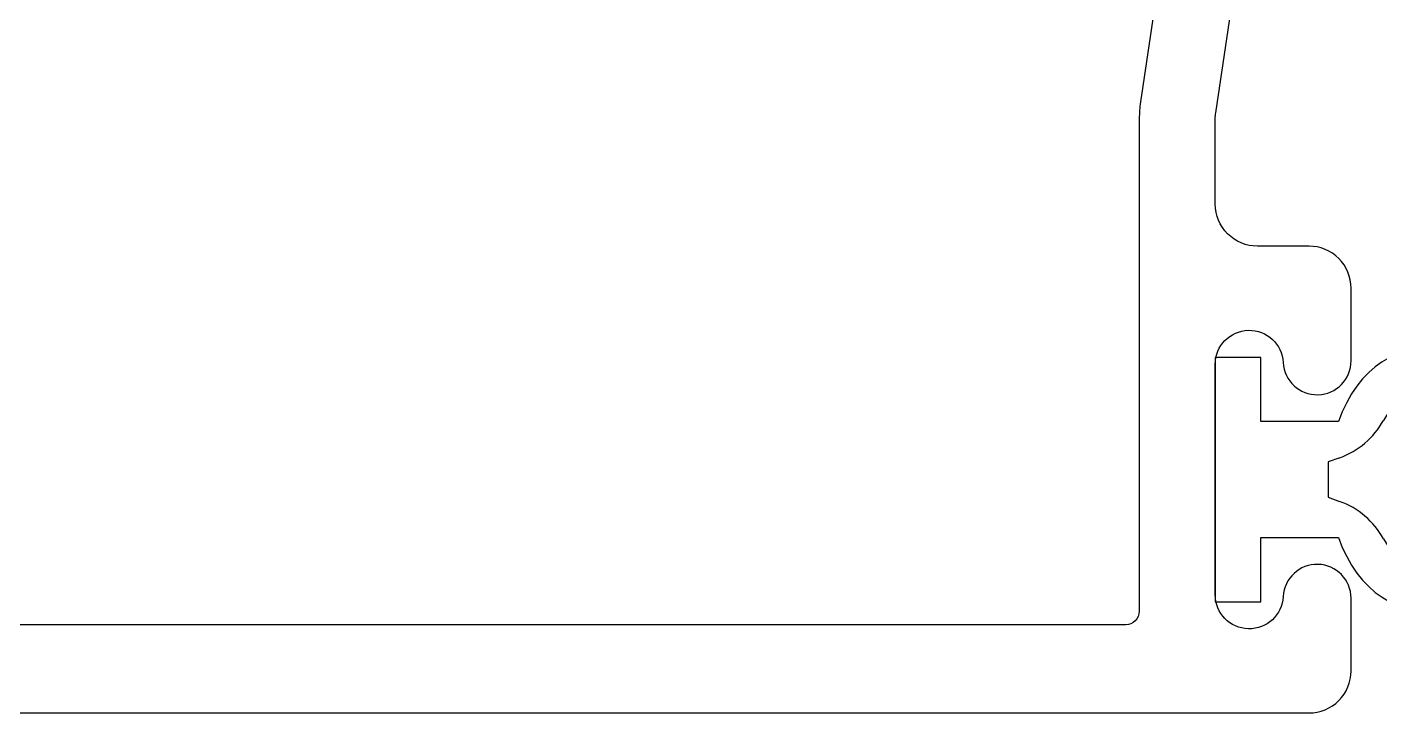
# Model space of a CAD drawing. Extents: x -23 to 190, y -172 to 85.
# Drawn here: x -2.306 to -1.31, y 64.143 to 64.648 of the extents above; entities that cross this region are included whole.
import ezdxf

# ---------------------------------------------------------------- set-up
doc = ezdxf.new("R2010")
doc.units = 0
doc.header["$MEASUREMENT"] = 0
for name, color, linetype in [('FRAME', 1, 'CONTINUOUS'), ('PROFILE NUMBER', 150, 'CONTINUOUS'), ('TEXT', 7, 'CONTINUOUS')]:
    doc.layers.add(name, color=color, linetype=linetype)

# ---------------------------------------------------------------- blocks, each defined once
blk = doc.blocks.new('*U144')
at = {"layer": 'PROFILE NUMBER', "color": 5}
for p, q in [((-0.01609, 0.09158), (-0.013, 0.083)), ((0.013, 0.083), (0.01608, 0.09154)), ((-0.013, 0.083), (0.013, 0.083))]:
    blk.add_line(p, q, dxfattribs=at)
blk.add_lwpolyline([(-0.04275, 0.09065), (-0.04275, 0.0335), (-0.09, 0.0335), (-0.09, 0), (0.09, 0), (0.09, 0.0335), (0.04275, 0.0335), (0.04275, 0.09065)], dxfattribs=at)
for centre, start, end in [((-0.07254, 0.07123), 19.82892, 61.17501), ((0.07253, 0.07121), 118.76326, 160.19447)]:
    blk.add_arc(centre, 0.06, start, end, dxfattribs=at)
blk.add_ellipse((0, 0.15174), major_axis=(-0.09585, 0), ratio=0.712114, start_param=2.033109, end_param=7.391692, dxfattribs=at)
blk.add_open_spline([(0.04366, 0.12381), (0.05257, 0.1287), (0.05894, 0.13472), (0.06853, 0.15026), (0.06813, 0.15744), (0.04932, 0.17884), (0.02704, 0.18929), (-0.02121, 0.19063), (-0.04508, 0.18148), (-0.06741, 0.15999), (-0.06836, 0.15226), (-0.06067, 0.13657), (-0.05385, 0.12943), (-0.04361, 0.1238)], degree=3, knots=[2.2211, 2.2211, 2.2211, 2.2211, 2.727733, 2.727733, 3.7005, 3.7005, 4.673268, 4.673268, 5.646035, 5.646035, 6.618803, 6.618803, 7.203997, 7.203997, 7.203997, 7.203997], dxfattribs=at)

msp = doc.modelspace()

# ---------------------------------------------------------------- linework, layer by layer
at = {"layer": 'FRAME'}
for points in [[(-1.30384, 65.13789), (-1.41084, 65.13789, 0.414214), (-1.44184, 65.10689), (-1.44184, 64.89189, -0.035412), (-1.44215, 64.88752), (-1.48596, 64.59317, 0.035412), (-1.48684, 64.58089), (-1.48684, 64.21789, -0.414214), (-1.49684, 64.20789), (-2.42784, 64.20789, -0.414214)], [(-4.04584, 64.14289), (-1.36184, 64.14289, 0.414214), (-1.33084, 64.17389), (-1.33084, 64.22736, 0.975), (-1.38087, 64.22863, -0.975), (-1.43084, 64.22989), (-1.43084, 64.39989, -0.975), (-1.38087, 64.40116, 0.975), (-1.33084, 64.40242), (-1.33084, 64.45589, 0.414214), (-1.36184, 64.48689), (-1.39984, 64.48689, -0.414214), (-1.43084, 64.51789), (-1.43084, 64.58089, -0.035412), (-1.43053, 64.58527), (-1.38671, 64.87961, 0.035412), (-1.38584, 64.89189), (-1.38584, 65.07189, -0.414214), (-1.37584, 65.08189), (-1.30384, 65.08189, 1)]]:
    msp.add_lwpolyline(points, format="xyb", dxfattribs=at)

# ---------------------------------------------------------------- block references
at = {"layer": 'TEXT', "rotation": 270}
msp.add_blockref('*U144', (-1.43084, 64.31489), dxfattribs=at)

doc.saveas('drawing.dxf')
